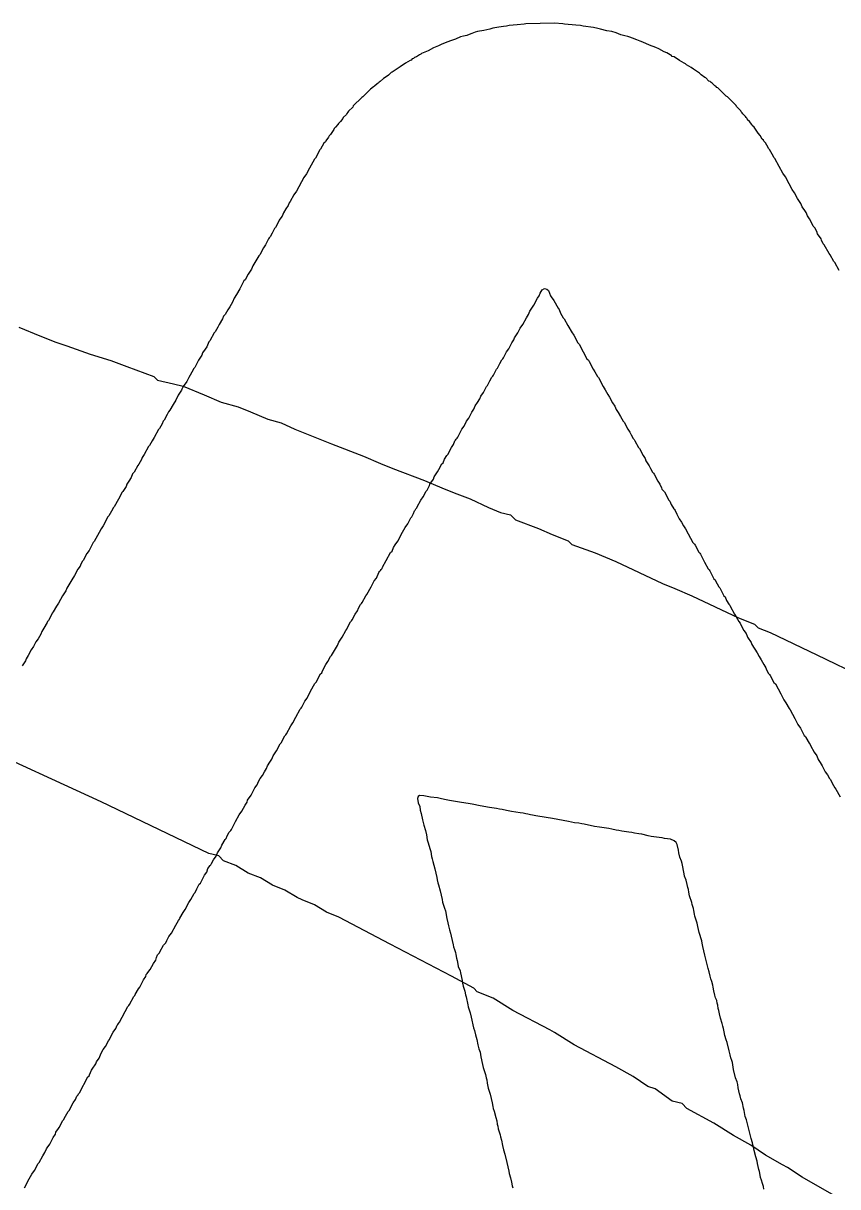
# Model space of a CAD drawing. Header units: inches. Extents: x 0 to 276, y 0 to 124.
# Drawn here: x 91.105 to 92.849, y 7.844 to 10.334 of the extents above; entities that cross this region are included whole.
import ezdxf

# ---------------------------------------------------------------- set-up
doc = ezdxf.new("R2010")
doc.units = ezdxf.units.IN
doc.layers.add('Bottom Overlay', color=54, linetype='Continuous')
doc.layers.add('Top Overlay', color=2, linetype='Continuous')

msp = doc.modelspace()

# ---------------------------------------------------------------- linework, layer by layer
at = {"layer": 'Bottom Overlay'}
for p, q in [((92.0598, 10.3095), (92.0548, 10.3078)), ((92.0654, 10.3117), (92.0598, 10.3095)), ((92.0727, 10.3145), (92.0654, 10.3117)), ((92.0772, 10.3157), (92.0727, 10.3145)), ((92.0907, 10.3179), (92.0772, 10.3157)), ((92.1042, 10.3213), (92.0907, 10.3179)), ((92.1104, 10.323), (92.1042, 10.3213)), ((92.1228, 10.3252), (92.1104, 10.323)), ((92.1329, 10.3264), (92.1228, 10.3252)), ((92.1397, 10.3275), (92.1329, 10.3264)), ((92.1453, 10.3286), (92.1397, 10.3275)), ((92.1627, 10.3303), (92.1453, 10.3286)), ((92.1773, 10.3314), (92.1627, 10.3303)), ((92.1807, 10.3325), (92.1773, 10.3314)), ((92.2425, 10.3337), (92.1807, 10.3325)), ((92.2605, 10.3325), (92.2425, 10.3337)), ((92.2639, 10.3314), (92.2605, 10.3325)), ((92.2881, 10.3297), (92.2639, 10.3314)), ((92.2982, 10.3286), (92.2881, 10.3297)), ((92.3038, 10.3275), (92.2982, 10.3286)), ((92.3258, 10.3247), (92.3038, 10.3275)), ((92.3348, 10.3224), (92.3258, 10.3247)), ((92.3409, 10.3207), (92.3348, 10.3224)), ((92.3544, 10.3174), (92.3409, 10.3207)), ((92.3651, 10.3157), (92.3544, 10.3174)), ((92.3741, 10.3134), (92.3651, 10.3157)), ((92.3842, 10.3089), (92.3741, 10.3134)), ((92.3932, 10.3067), (92.3842, 10.3089)), ((91.994, 10.2853), (91.9834, 10.2814)), ((92.0013, 10.2892), (91.994, 10.2853)), ((92.0137, 10.2937), (92.0013, 10.2892)), ((92.0193, 10.296), (92.0137, 10.2937)), ((92.03, 10.2999), (92.0193, 10.296)), ((92.0413, 10.3044), (92.03, 10.2999)), ((92.0474, 10.3061), (92.0413, 10.3044)), ((92.0548, 10.3078), (92.0474, 10.3061)), ((92.3994, 10.305), (92.3932, 10.3067)), ((92.4039, 10.3039), (92.3994, 10.305)), ((92.4095, 10.3016), (92.4039, 10.3039)), ((92.4185, 10.2982), (92.4095, 10.3016)), ((92.4258, 10.2954), (92.4185, 10.2982)), ((92.4315, 10.2932), (92.4258, 10.2954)), ((92.4455, 10.287), (92.4315, 10.2932)), ((92.4596, 10.2819), (92.4455, 10.287)), ((91.9423, 10.2606), (91.9401, 10.2583)), ((91.9468, 10.2617), (91.9423, 10.2606)), ((91.9536, 10.2662), (91.9468, 10.2617)), ((91.9558, 10.2673), (91.9536, 10.2662)), ((91.9575, 10.269), (91.9558, 10.2673)), ((91.9721, 10.2746), (91.9575, 10.269)), ((91.9834, 10.2814), (91.9721, 10.2746)), ((92.4658, 10.2791), (92.4596, 10.2819)), ((92.477, 10.2724), (92.4658, 10.2791)), ((92.4832, 10.2707), (92.477, 10.2724)), ((92.4899, 10.2662), (92.4832, 10.2707)), ((92.4922, 10.2651), (92.4899, 10.2662)), ((92.4944, 10.2628), (92.4922, 10.2651)), ((92.4989, 10.2617), (92.4944, 10.2628)), ((92.5102, 10.2538), (92.4989, 10.2617)), ((91.9097, 10.2392), (91.8951, 10.2291)), ((91.9119, 10.2403), (91.9097, 10.2392)), ((91.9232, 10.2482), (91.9119, 10.2403)), ((91.9333, 10.2538), (91.9232, 10.2482)), ((91.9356, 10.2549), (91.9333, 10.2538)), ((91.9378, 10.2572), (91.9356, 10.2549)), ((91.9401, 10.2583), (91.9378, 10.2572)), ((92.5203, 10.2482), (92.5102, 10.2538)), ((92.5225, 10.2471), (92.5203, 10.2482)), ((92.5248, 10.2448), (92.5225, 10.2471)), ((92.5349, 10.2392), (92.5248, 10.2448)), ((92.54, 10.2353), (92.5349, 10.2392)), ((92.5507, 10.228), (92.54, 10.2353)), ((91.876, 10.2156), (91.8692, 10.2088)), ((91.8838, 10.2201), (91.876, 10.2156)), ((91.8866, 10.2229), (91.8838, 10.2201)), ((91.8928, 10.228), (91.8866, 10.2229)), ((91.8951, 10.2291), (91.8928, 10.228)), ((92.5529, 10.2268), (92.5507, 10.228)), ((92.5563, 10.2235), (92.5529, 10.2268)), ((92.5641, 10.2178), (92.5563, 10.2235)), ((92.5664, 10.2167), (92.5641, 10.2178)), ((92.5731, 10.21), (92.5664, 10.2167)), ((92.5754, 10.2088), (92.5731, 10.21)), ((91.8484, 10.1925), (91.8321, 10.1762)), ((91.8546, 10.1976), (91.8484, 10.1925)), ((91.8568, 10.1987), (91.8546, 10.1976)), ((91.8625, 10.2043), (91.8568, 10.1987)), ((91.8647, 10.2055), (91.8625, 10.2043)), ((91.867, 10.2077), (91.8647, 10.2055)), ((91.8692, 10.2088), (91.867, 10.2077)), ((92.5776, 10.2066), (92.5754, 10.2088)), ((92.5799, 10.2055), (92.5776, 10.2066)), ((92.5855, 10.1998), (92.5799, 10.2055)), ((92.5878, 10.1987), (92.5855, 10.1998)), ((92.59, 10.1965), (92.5878, 10.1987)), ((92.5923, 10.1953), (92.59, 10.1965)), ((92.6102, 10.1774), (92.5923, 10.1953)), ((91.8299, 10.1751), (91.8113, 10.1566)), ((91.8321, 10.1762), (91.8299, 10.1751)), ((92.6125, 10.1762), (92.6102, 10.1774)), ((92.6311, 10.1577), (92.6125, 10.1762)), ((91.7967, 10.1386), (91.7899, 10.1318)), ((91.7978, 10.1408), (91.7967, 10.1386)), ((91.8001, 10.1431), (91.7978, 10.1408)), ((91.8012, 10.1453), (91.8001, 10.1431)), ((91.8102, 10.1543), (91.8012, 10.1453)), ((91.8113, 10.1566), (91.8102, 10.1543)), ((92.6322, 10.1554), (92.6311, 10.1577)), ((92.6412, 10.1464), (92.6322, 10.1554)), ((92.6423, 10.1442), (92.6412, 10.1464)), ((92.6445, 10.1419), (92.6423, 10.1442)), ((92.6457, 10.1397), (92.6445, 10.1419)), ((92.6513, 10.1341), (92.6457, 10.1397)), ((91.7736, 10.111), (91.7708, 10.1082)), ((91.7787, 10.1172), (91.7736, 10.111)), ((91.7798, 10.1194), (91.7787, 10.1172)), ((91.7838, 10.1234), (91.7798, 10.1194)), ((91.7888, 10.1296), (91.7838, 10.1234)), ((91.7899, 10.1318), (91.7888, 10.1296)), ((92.6524, 10.1318), (92.6513, 10.1341)), ((92.6547, 10.1296), (92.6524, 10.1318)), ((92.6558, 10.1273), (92.6547, 10.1296)), ((92.6597, 10.1234), (92.6558, 10.1273)), ((92.6648, 10.1172), (92.6597, 10.1234)), ((92.6659, 10.115), (92.6648, 10.1172)), ((92.6698, 10.111), (92.6659, 10.115)), ((92.6772, 10.1003), (92.6698, 10.111)), ((91.7585, 10.0902), (91.7528, 10.0823)), ((91.7596, 10.0925), (91.7585, 10.0902)), ((91.7624, 10.0953), (91.7596, 10.0925)), ((91.7697, 10.106), (91.7624, 10.0953)), ((91.7708, 10.1082), (91.7697, 10.106)), ((92.6783, 10.0981), (92.6772, 10.1003)), ((92.6828, 10.0936), (92.6783, 10.0981)), ((92.6873, 10.0857), (92.6828, 10.0936)), ((92.6895, 10.0835), (92.6873, 10.0857)), ((91.7393, 10.0621), (91.7382, 10.0599)), ((91.7416, 10.0643), (91.7393, 10.0621)), ((91.7483, 10.0767), (91.7416, 10.0643)), ((91.7517, 10.0801), (91.7483, 10.0767)), ((91.7528, 10.0823), (91.7517, 10.0801)), ((92.6907, 10.0812), (92.6895, 10.0835)), ((92.694, 10.0778), (92.6907, 10.0812)), ((92.6996, 10.0677), (92.694, 10.0778)), ((92.7008, 10.0655), (92.6996, 10.0677)), ((92.703, 10.0632), (92.7008, 10.0655)), ((92.7109, 10.0486), (92.703, 10.0632)), ((91.7281, 10.043), (91.718, 10.0239)), ((91.7303, 10.0452), (91.7281, 10.043)), ((91.7382, 10.0599), (91.7303, 10.0452)), ((92.712, 10.0464), (92.7109, 10.0486)), ((92.7143, 10.0441), (92.712, 10.0464)), ((92.7233, 10.0272), (92.7143, 10.0441)), ((91.7112, 10.0115), (91.7056, 10.0036)), ((91.718, 10.0239), (91.7112, 10.0115)), ((92.7311, 10.0126), (92.7233, 10.0272)), ((92.7368, 10.0048), (92.7311, 10.0126)), ((91.7056, 10.0036), (91.6899, 9.9744)), ((92.7446, 9.9901), (92.7368, 10.0048)), ((92.7514, 9.9778), (92.7446, 9.9901)), ((91.6842, 9.9665), (91.6764, 9.9519)), ((91.6899, 9.9744), (91.6842, 9.9665)), ((92.7559, 9.971), (92.7514, 9.9778)), ((92.7626, 9.9586), (92.7559, 9.971)), ((91.6674, 9.9362), (91.6618, 9.9283)), ((91.6719, 9.944), (91.6674, 9.9362)), ((91.6741, 9.9497), (91.6719, 9.944)), ((91.6764, 9.9519), (91.6741, 9.9497)), ((92.7671, 9.9519), (92.7626, 9.9586)), ((92.7699, 9.948), (92.7671, 9.9519)), ((92.7727, 9.9407), (92.7699, 9.948)), ((92.7784, 9.9328), (92.7727, 9.9407)), ((91.6528, 9.9125), (91.6494, 9.9047)), ((91.6544, 9.9142), (91.6528, 9.9125)), ((91.6589, 9.921), (91.6544, 9.9142)), ((91.6618, 9.9283), (91.6589, 9.921)), ((92.7795, 9.9305), (92.7784, 9.9328)), ((92.7812, 9.9288), (92.7795, 9.9305)), ((92.784, 9.9215), (92.7812, 9.9288)), ((92.7885, 9.9148), (92.784, 9.9215)), ((92.7941, 9.9047), (92.7885, 9.9148)), ((91.6426, 9.8946), (91.6381, 9.8844)), ((91.6449, 9.8968), (91.6426, 9.8946)), ((91.6494, 9.9047), (91.6449, 9.8968)), ((92.7964, 9.8991), (92.7941, 9.9047)), ((92.7997, 9.8957), (92.7964, 9.8991)), ((92.8042, 9.8878), (92.7997, 9.8957)), ((92.8053, 9.8833), (92.8042, 9.8878)), ((91.6303, 9.8721), (91.6235, 9.8597)), ((91.6314, 9.8743), (91.6303, 9.8721)), ((91.6336, 9.8766), (91.6314, 9.8743)), ((91.6381, 9.8844), (91.6336, 9.8766)), ((92.8132, 9.8721), (92.8053, 9.8833)), ((92.8143, 9.8698), (92.8132, 9.8721)), ((92.8177, 9.8619), (92.8143, 9.8698)), ((92.82, 9.8597), (92.8177, 9.8619)), ((91.6089, 9.8361), (91.601, 9.8215)), ((91.6112, 9.8383), (91.6089, 9.8361)), ((91.619, 9.8529), (91.6112, 9.8383)), ((91.6235, 9.8597), (91.619, 9.8529)), ((92.8301, 9.8406), (92.82, 9.8597)), ((92.8323, 9.8383), (92.8301, 9.8406)), ((92.8402, 9.8237), (92.8323, 9.8383)), ((91.5965, 9.8147), (91.5937, 9.8074)), ((91.601, 9.8215), (91.5965, 9.8147)), ((92.8425, 9.8215), (92.8402, 9.8237)), ((92.8515, 9.8046), (92.8425, 9.8215)), ((91.5864, 9.7967), (91.5797, 9.7844)), ((91.5875, 9.799), (91.5864, 9.7967)), ((91.5892, 9.8007), (91.5875, 9.799)), ((91.5937, 9.8074), (91.5892, 9.8007)), ((91.5684, 9.7652), (91.5617, 9.7529)), ((91.5774, 9.7821), (91.5684, 9.7652)), ((91.5797, 9.7844), (91.5774, 9.7821)), ((92.2116, 9.7562), (92.2156, 9.7635)), ((92.2156, 9.7635), (92.2212, 9.7658)), ((92.2212, 9.7658), (92.2257, 9.7647)), ((92.2257, 9.7647), (92.2296, 9.7619)), ((92.2296, 9.7619), (92.2341, 9.7506)), ((91.5527, 9.7371), (91.5471, 9.727)), ((91.5561, 9.745), (91.5527, 9.7371)), ((91.5617, 9.7529), (91.5561, 9.745)), ((92.1981, 9.7304), (92.206, 9.745)), ((92.206, 9.745), (92.2094, 9.7506)), ((92.2094, 9.7506), (92.2116, 9.7562)), ((92.2341, 9.7506), (92.2352, 9.7484)), ((92.2352, 9.7484), (92.2409, 9.7405)), ((92.2409, 9.7405), (92.2499, 9.7236)), ((91.5426, 9.7203), (91.5369, 9.7101)), ((91.5471, 9.727), (91.5426, 9.7203)), ((92.1869, 9.7101), (92.1897, 9.7174)), ((92.1897, 9.7174), (92.1936, 9.7236)), ((92.1936, 9.7236), (92.1981, 9.7304)), ((92.2499, 9.7236), (92.2521, 9.7214)), ((92.2521, 9.7214), (92.2555, 9.7135)), ((92.2555, 9.7135), (92.2611, 9.7034)), ((91.5246, 9.6888), (91.5212, 9.6832)), ((91.5313, 9.7011), (91.5246, 9.6888)), ((91.5336, 9.7068), (91.5313, 9.7011)), ((91.5369, 9.7101), (91.5336, 9.7068)), ((92.1689, 9.6809), (92.1745, 9.6888)), ((92.1745, 9.6888), (92.1824, 9.7034)), ((92.1824, 9.7034), (92.1869, 9.7101)), ((92.2611, 9.7034), (92.2633, 9.7011)), ((92.2633, 9.7011), (92.2712, 9.6865)), ((92.2712, 9.6865), (92.2802, 9.6708)), ((91.5133, 9.6708), (91.5043, 9.6539)), ((91.5156, 9.673), (91.5133, 9.6708)), ((91.5212, 9.6832), (91.5156, 9.673)), ((92.1565, 9.6607), (92.1638, 9.6713)), ((92.1638, 9.6713), (92.1689, 9.6809)), ((92.2802, 9.6708), (92.2825, 9.6685)), ((92.2825, 9.6685), (92.2836, 9.6663)), ((92.2836, 9.6663), (92.2926, 9.6494)), ((91.4976, 9.6415), (91.4942, 9.6359)), ((91.5021, 9.6517), (91.4976, 9.6415)), ((91.5043, 9.6539), (91.5021, 9.6517)), ((92.1397, 9.6303), (92.1442, 9.637)), ((92.1442, 9.637), (92.1509, 9.6494)), ((92.1509, 9.6494), (92.1554, 9.6562)), ((92.1554, 9.6562), (92.1565, 9.6607)), ((92.2926, 9.6494), (92.2948, 9.6472)), ((92.2948, 9.6472), (92.3038, 9.6303)), ((91.4801, 9.6129), (91.4723, 9.5971)), ((91.4875, 9.6236), (91.4801, 9.6129)), ((91.4886, 9.6281), (91.4875, 9.6236)), ((91.4942, 9.6359), (91.4886, 9.6281)), ((92.125, 9.6056), (92.1295, 9.6134)), ((92.1295, 9.6134), (92.1318, 9.6157)), ((92.1318, 9.6157), (92.1329, 9.6179)), ((92.1329, 9.6179), (92.1397, 9.6303)), ((92.3038, 9.6303), (92.3117, 9.6157)), ((92.3117, 9.6157), (92.3151, 9.6123)), ((92.3151, 9.6123), (92.3162, 9.6101)), ((91.4683, 9.5921), (91.4593, 9.5752)), ((91.4695, 9.5943), (91.4683, 9.5921)), ((91.4723, 9.5971), (91.4695, 9.5943)), ((92.1115, 9.5808), (92.1183, 9.5932)), ((92.1183, 9.5932), (92.1205, 9.5954)), ((92.1205, 9.5954), (92.125, 9.6056)), ((92.3162, 9.6101), (92.3252, 9.5932)), ((92.3252, 9.5932), (92.3286, 9.5876)), ((92.3286, 9.5876), (92.3342, 9.5774)), ((91.4548, 9.5673), (91.4475, 9.5566)), ((91.4593, 9.5752), (91.4548, 9.5673)), ((92.0992, 9.5583), (92.1037, 9.5685)), ((92.1037, 9.5685), (92.1082, 9.5763)), ((92.1082, 9.5763), (92.1104, 9.5786)), ((92.1104, 9.5786), (92.1115, 9.5808)), ((92.3342, 9.5774), (92.3364, 9.5752)), ((92.3364, 9.5752), (92.3466, 9.5561)), ((91.4363, 9.5375), (91.4312, 9.5268)), ((91.4436, 9.5482), (91.4363, 9.5375)), ((91.4447, 9.5505), (91.4436, 9.5482)), ((91.4475, 9.5566), (91.4447, 9.5505)), ((92.0846, 9.5358), (92.0902, 9.5437)), ((92.0902, 9.5437), (92.0969, 9.5561)), ((92.0969, 9.5561), (92.0992, 9.5583)), ((92.3466, 9.5561), (92.3511, 9.5493)), ((92.3511, 9.5493), (92.3567, 9.5392)), ((92.3567, 9.5392), (92.3601, 9.5336)), ((91.4256, 9.5179), (91.4189, 9.5055)), ((91.4312, 9.5268), (91.4256, 9.5179)), ((92.0699, 9.5077), (92.0727, 9.515)), ((92.0727, 9.515), (92.0772, 9.5218)), ((92.0772, 9.5218), (92.0823, 9.5302)), ((92.0823, 9.5302), (92.0846, 9.5358)), ((92.3601, 9.5336), (92.3668, 9.5212)), ((92.3668, 9.5212), (92.3713, 9.5145)), ((92.3713, 9.5145), (92.3741, 9.5072)), ((91.4132, 9.4965), (91.4065, 9.4841)), ((91.4155, 9.5021), (91.4132, 9.4965)), ((91.4189, 9.5055), (91.4155, 9.5021)), ((92.0542, 9.4819), (92.0587, 9.4886)), ((92.0587, 9.4886), (92.0654, 9.501)), ((92.0654, 9.501), (92.0699, 9.5077)), ((92.3741, 9.5072), (92.3786, 9.5004)), ((92.3786, 9.5004), (92.3837, 9.492)), ((92.3837, 9.492), (92.3893, 9.4819)), ((91.3941, 9.4639), (91.3851, 9.447)), ((91.3964, 9.4661), (91.3941, 9.4639)), ((91.402, 9.4762), (91.3964, 9.4661)), ((91.4042, 9.4819), (91.402, 9.4762)), ((91.4065, 9.4841), (91.4042, 9.4819)), ((92.0351, 9.4481), (92.0441, 9.465)), ((92.0441, 9.465), (92.0486, 9.4717)), ((92.0486, 9.4717), (92.0542, 9.4819)), ((92.3893, 9.4819), (92.3915, 9.4796)), ((92.3915, 9.4796), (92.3994, 9.465)), ((92.3994, 9.465), (92.4039, 9.4583)), ((91.3806, 9.4403), (91.375, 9.4301)), ((91.3851, 9.447), (91.3806, 9.4403)), ((92.0261, 9.4324), (92.0289, 9.4397)), ((92.0289, 9.4397), (92.0306, 9.4414)), ((92.0306, 9.4414), (92.0317, 9.4436)), ((92.0317, 9.4436), (92.034, 9.4459)), ((92.034, 9.4459), (92.0351, 9.4481)), ((92.4039, 9.4583), (92.4062, 9.4526)), ((92.4062, 9.4526), (92.4107, 9.4448)), ((92.4107, 9.4448), (92.4129, 9.4425)), ((92.4129, 9.4425), (92.414, 9.4403)), ((92.414, 9.4403), (92.4219, 9.4256)), ((91.3728, 9.4279), (91.3638, 9.411)), ((91.375, 9.4301), (91.3728, 9.4279)), ((92.0137, 9.411), (92.0216, 9.4256)), ((92.0216, 9.4256), (92.0261, 9.4324)), ((92.4219, 9.4256), (92.4241, 9.4234)), ((92.4241, 9.4234), (92.432, 9.4088)), ((91.3525, 9.3897), (91.3503, 9.3874)), ((91.3581, 9.3998), (91.3525, 9.3897)), ((91.3593, 9.4043), (91.3581, 9.3998)), ((91.3638, 9.411), (91.3593, 9.4043)), ((91.9946, 9.3784), (92.0013, 9.3908)), ((92.0013, 9.3908), (92.0036, 9.393)), ((92.0036, 9.393), (92.007, 9.4009)), ((92.007, 9.4009), (92.0115, 9.4088)), ((92.0115, 9.4088), (92.0137, 9.411)), ((92.432, 9.4088), (92.4365, 9.402)), ((92.4365, 9.402), (92.4376, 9.3975)), ((92.4376, 9.3975), (92.445, 9.3868)), ((91.339, 9.3694), (91.3357, 9.3615)), ((91.3424, 9.3728), (91.339, 9.3694)), ((91.3503, 9.3874), (91.3424, 9.3728)), ((91.9834, 9.3582), (91.9845, 9.3627)), ((91.9845, 9.3627), (91.9918, 9.3734)), ((91.9918, 9.3734), (91.9946, 9.3784)), ((92.445, 9.3868), (92.4478, 9.3807)), ((92.4478, 9.3807), (92.4523, 9.3728)), ((92.4523, 9.3728), (92.4545, 9.3705)), ((92.4545, 9.3705), (92.4556, 9.3683)), ((92.4556, 9.3683), (92.4635, 9.3537)), ((91.3255, 9.3424), (91.3182, 9.3317)), ((91.3267, 9.3469), (91.3255, 9.3424)), ((91.3312, 9.3537), (91.3267, 9.3469)), ((91.3357, 9.3615), (91.3312, 9.3537)), ((91.9699, 9.3346), (91.9744, 9.3447)), ((91.9744, 9.3447), (91.9755, 9.3469)), ((91.9755, 9.3469), (91.9834, 9.3582)), ((92.4635, 9.3537), (92.468, 9.3469)), ((92.468, 9.3469), (92.4714, 9.3391)), ((92.4714, 9.3391), (92.4725, 9.3368)), ((91.3087, 9.3154), (91.2997, 9.2986)), ((91.3165, 9.3301), (91.3087, 9.3154)), ((91.3182, 9.3317), (91.3165, 9.3301)), ((91.9485, 9.2986), (91.9564, 9.3132)), ((91.9564, 9.3132), (91.9609, 9.3199)), ((91.9609, 9.3199), (91.9676, 9.3323)), ((91.9676, 9.3323), (91.9699, 9.3346)), ((92.4725, 9.3368), (92.4776, 9.3306)), ((92.4776, 9.3306), (92.4871, 9.3132)), ((92.4871, 9.3132), (92.4894, 9.3109)), ((91.2963, 9.2941), (91.2884, 9.2795)), ((91.2974, 9.2963), (91.2963, 9.2941)), ((91.2997, 9.2986), (91.2974, 9.2963)), ((91.9401, 9.2845), (91.9423, 9.2901)), ((91.9423, 9.2901), (91.944, 9.2918)), ((91.944, 9.2918), (91.9451, 9.2941)), ((91.9451, 9.2941), (91.9474, 9.2963)), ((91.9474, 9.2963), (91.9485, 9.2986)), ((92.4894, 9.3109), (92.4922, 9.3036)), ((92.4922, 9.3036), (92.4978, 9.2946)), ((92.4978, 9.2946), (92.4995, 9.293)), ((92.4995, 9.293), (92.5006, 9.2907)), ((92.5006, 9.2907), (92.504, 9.2828)), ((91.2862, 9.2772), (91.2761, 9.2581)), ((91.2884, 9.2795), (91.2862, 9.2772)), ((91.9283, 9.2626), (91.935, 9.275)), ((91.935, 9.275), (91.9372, 9.2772)), ((91.9372, 9.2772), (91.9401, 9.2845)), ((92.504, 9.2828), (92.5096, 9.2727)), ((92.5096, 9.2727), (92.5141, 9.266)), ((92.5141, 9.266), (92.5186, 9.2581)), ((91.2671, 9.2435), (91.2569, 9.2244)), ((91.2716, 9.2514), (91.2671, 9.2435)), ((91.2761, 9.2581), (91.2716, 9.2514)), ((91.9069, 9.2255), (91.917, 9.2446)), ((91.917, 9.2446), (91.9226, 9.2547)), ((91.9226, 9.2547), (91.9283, 9.2626)), ((92.5186, 9.2581), (92.5231, 9.2514)), ((92.5231, 9.2514), (92.5287, 9.2412)), ((92.5287, 9.2412), (92.5388, 9.2221)), ((91.2547, 9.2221), (91.2457, 9.2052)), ((91.2569, 9.2244), (91.2547, 9.2221)), ((91.8979, 9.212), (91.9013, 9.2176)), ((91.9013, 9.2176), (91.9069, 9.2255)), ((92.5388, 9.2221), (92.5422, 9.2187)), ((92.5422, 9.2187), (92.5433, 9.2165)), ((92.5433, 9.2165), (92.5512, 9.2019)), ((91.2412, 9.1985), (91.2333, 9.1839)), ((91.2457, 9.2052), (91.2412, 9.1985)), ((91.8822, 9.1839), (91.8911, 9.2007)), ((91.8911, 9.2007), (91.8945, 9.2041)), ((91.8945, 9.2041), (91.8979, 9.212)), ((92.5512, 9.2019), (92.5535, 9.1996)), ((92.5535, 9.1996), (92.5546, 9.1974)), ((92.5546, 9.1974), (92.5636, 9.1805)), ((91.2215, 9.1653), (91.2148, 9.1518)), ((91.2266, 9.1715), (91.2215, 9.1653)), ((91.2277, 9.1738), (91.2266, 9.1715)), ((91.2311, 9.1816), (91.2277, 9.1738)), ((91.2333, 9.1839), (91.2311, 9.1816)), ((91.8698, 9.1625), (91.8709, 9.1648)), ((91.8709, 9.1648), (91.8732, 9.167)), ((91.8732, 9.167), (91.8743, 9.1693)), ((91.8743, 9.1693), (91.8822, 9.1839)), ((92.5636, 9.1805), (92.5715, 9.1659)), ((92.5715, 9.1659), (92.5737, 9.1636)), ((92.5737, 9.1636), (92.5748, 9.1614)), ((91.2091, 9.1428), (91.2024, 9.1316)), ((91.2148, 9.1518), (91.2091, 9.1428)), ((91.8495, 9.1277), (91.8563, 9.14)), ((91.8563, 9.14), (91.8613, 9.1462)), ((91.8613, 9.1462), (91.8664, 9.158)), ((91.8664, 9.158), (91.8675, 9.1603)), ((91.8675, 9.1603), (91.8698, 9.1625)), ((92.5748, 9.1614), (92.5838, 9.1445)), ((92.5838, 9.1445), (92.5861, 9.1423)), ((92.5861, 9.1423), (92.5872, 9.14)), ((92.5872, 9.14), (92.5939, 9.1277)), ((91.1957, 9.1192), (91.1889, 9.108)), ((91.1979, 9.1248), (91.1957, 9.1192)), ((91.2024, 9.1316), (91.1979, 9.1248)), ((91.8405, 9.1108), (91.8495, 9.1277)), ((92.5939, 9.1277), (92.5962, 9.1254)), ((92.5962, 9.1254), (92.6052, 9.1085)), ((91.1805, 9.0928), (91.176, 9.0861)), ((91.1889, 9.108), (91.1805, 9.0928)), ((91.8226, 9.0816), (91.8271, 9.0894)), ((91.8271, 9.0894), (91.8293, 9.0917)), ((91.8293, 9.0917), (91.8304, 9.0939)), ((91.8304, 9.0939), (91.8383, 9.1085)), ((91.8383, 9.1085), (91.8405, 9.1108)), ((92.6052, 9.1085), (92.6074, 9.1063)), ((92.6074, 9.1063), (92.6108, 9.0984)), ((92.6108, 9.0984), (92.6153, 9.0905)), ((92.6153, 9.0905), (92.6176, 9.0883)), ((91.1647, 9.0658), (91.1591, 9.0557)), ((91.167, 9.0714), (91.1647, 9.0658)), ((91.1692, 9.0737), (91.167, 9.0714)), ((91.176, 9.0861), (91.1692, 9.0737)), ((91.8091, 9.0568), (91.8158, 9.0692)), ((91.8158, 9.0692), (91.8203, 9.0759)), ((91.8203, 9.0759), (91.8226, 9.0816)), ((92.6176, 9.0883), (92.6187, 9.0861)), ((92.6187, 9.0861), (92.6277, 9.0692)), ((92.6277, 9.0692), (92.6311, 9.0636)), ((91.1557, 9.0512), (91.149, 9.0388)), ((91.1569, 9.0534), (91.1557, 9.0512)), ((91.1591, 9.0557), (91.1569, 9.0534)), ((91.7978, 9.0366), (91.8001, 9.0422)), ((91.8001, 9.0422), (91.8057, 9.0523)), ((91.8057, 9.0523), (91.8079, 9.0546)), ((91.8079, 9.0546), (91.8091, 9.0568)), ((92.6311, 9.0636), (92.6367, 9.0534)), ((92.6367, 9.0534), (92.64, 9.0501)), ((92.64, 9.0501), (92.6434, 9.0422)), ((92.6434, 9.0422), (92.6479, 9.0343)), ((91.1366, 9.0163), (91.1321, 9.0096)), ((91.1422, 9.0265), (91.1366, 9.0163)), ((91.1445, 9.0321), (91.1422, 9.0265)), ((91.149, 9.0388), (91.1445, 9.0321)), ((91.7804, 9.009), (91.7849, 9.0158)), ((91.7849, 9.0158), (91.7866, 9.0175)), ((91.7866, 9.0175), (91.7877, 9.0197)), ((91.7877, 9.0197), (91.7956, 9.0343)), ((91.7956, 9.0343), (91.7978, 9.0366)), ((92.6479, 9.0343), (92.6524, 9.0276)), ((92.6524, 9.0276), (92.6547, 9.022)), ((92.6547, 9.022), (92.6558, 9.0197)), ((92.6558, 9.0197), (92.6637, 9.0085)), ((91.122, 8.9927), (91.1153, 8.9804)), ((91.1265, 8.9995), (91.122, 8.9927)), ((91.1321, 9.0096), (91.1265, 8.9995)), ((91.7652, 8.9804), (91.7731, 8.995)), ((91.7731, 8.995), (91.7776, 9.0017)), ((91.7776, 9.0017), (91.7804, 9.009)), ((92.6637, 9.0085), (92.6648, 9.004)), ((92.6648, 9.004), (92.676, 8.986)), ((91.1096, 8.9691), (91.1023, 8.9584)), ((91.1108, 8.9736), (91.1096, 8.9691)), ((91.1153, 8.9804), (91.1108, 8.9736)), ((91.7528, 8.9612), (91.7573, 8.968)), ((91.7573, 8.968), (91.763, 8.9781)), ((91.763, 8.9781), (91.7652, 8.9804)), ((92.676, 8.986), (92.6805, 8.9781)), ((92.6805, 8.9781), (92.685, 8.9714)), ((92.685, 8.9714), (92.6907, 8.9612)), ((91.7337, 8.9264), (91.7416, 8.941)), ((91.7416, 8.941), (91.7438, 8.9432)), ((91.7438, 8.9432), (91.745, 8.9455)), ((91.745, 8.9455), (91.7483, 8.9534)), ((91.7483, 8.9534), (91.7528, 8.9612)), ((92.6907, 8.9612), (92.6951, 8.9545)), ((92.6951, 8.9545), (92.6963, 8.95)), ((92.6963, 8.95), (92.7008, 8.9421)), ((92.7008, 8.9421), (92.703, 8.9399)), ((92.703, 8.9399), (92.7041, 8.9376)), ((91.7202, 8.9039), (91.7292, 8.9208)), ((91.7292, 8.9208), (91.7326, 8.9241)), ((91.7326, 8.9241), (91.7337, 8.9264)), ((92.7041, 8.9376), (92.712, 8.923)), ((92.712, 8.923), (92.7154, 8.9196)), ((92.7154, 8.9196), (92.7266, 8.8983)), ((91.7124, 8.8893), (91.7202, 8.9039)), ((92.7266, 8.8983), (92.7334, 8.8859)), ((91.6887, 8.8488), (91.6977, 8.8657)), ((91.6977, 8.8657), (91.7, 8.8679)), ((91.7, 8.8679), (91.7011, 8.8702)), ((91.7011, 8.8702), (91.7079, 8.8825)), ((91.7079, 8.8825), (91.7124, 8.8893)), ((92.7334, 8.8859), (92.7379, 8.8791)), ((92.7379, 8.8791), (92.7446, 8.8668)), ((92.7446, 8.8668), (92.7469, 8.8645)), ((91.682, 8.8364), (91.6887, 8.8488)), ((92.7469, 8.8645), (92.757, 8.8454)), ((92.757, 8.8454), (92.7637, 8.833)), ((91.6685, 8.8128), (91.6775, 8.8297)), ((91.6775, 8.8297), (91.682, 8.8364)), ((92.7637, 8.833), (92.7694, 8.8252)), ((92.7694, 8.8252), (92.7716, 8.8196)), ((92.7716, 8.8196), (92.7772, 8.8094)), ((91.6471, 8.7768), (91.655, 8.7914)), ((91.655, 8.7914), (91.6573, 8.7937)), ((91.6573, 8.7937), (91.6651, 8.8083)), ((91.6651, 8.8083), (91.6674, 8.8106)), ((91.6674, 8.8106), (91.6685, 8.8128)), ((92.7772, 8.8094), (92.7795, 8.8072)), ((92.7795, 8.8072), (92.7806, 8.8049)), ((92.7806, 8.8049), (92.7874, 8.7926)), ((92.7874, 8.7926), (92.7896, 8.7903)), ((92.7896, 8.7903), (92.7907, 8.7881)), ((91.637, 8.7588), (91.6398, 8.7661)), ((91.6398, 8.7661), (91.6426, 8.7701)), ((91.6426, 8.7701), (91.6471, 8.7768)), ((92.7907, 8.7881), (92.7986, 8.7734)), ((92.7986, 8.7734), (92.8042, 8.7656)), ((92.8042, 8.7656), (92.807, 8.7583)), ((91.6258, 8.7386), (91.628, 8.7442)), ((91.628, 8.7442), (91.6325, 8.7521)), ((91.6325, 8.7521), (91.637, 8.7588)), ((92.807, 8.7583), (92.8115, 8.7515)), ((92.8115, 8.7515), (92.8155, 8.7442)), ((92.8155, 8.7442), (92.8222, 8.7318)), ((91.6083, 8.711), (91.6123, 8.7172)), ((91.6123, 8.7172), (91.6168, 8.724)), ((91.6168, 8.724), (91.6213, 8.7318)), ((91.6213, 8.7318), (91.6258, 8.7386)), ((92.8222, 8.7318), (92.8267, 8.7251)), ((92.8267, 8.7251), (92.8312, 8.7172)), ((92.8312, 8.7172), (92.8335, 8.715)), ((91.5926, 8.6818), (91.601, 8.697)), ((91.601, 8.697), (91.6055, 8.7037)), ((91.6055, 8.7037), (91.6083, 8.711)), ((92.8335, 8.715), (92.8368, 8.7071)), ((92.8368, 8.7071), (92.8425, 8.697)), ((92.8425, 8.697), (92.8447, 8.6947)), ((92.8447, 8.6947), (92.8537, 8.6779)), ((91.5797, 8.6599), (91.5842, 8.6666)), ((91.5842, 8.6666), (91.5853, 8.6711)), ((91.5853, 8.6711), (91.5926, 8.6818)), ((91.9504, 8.679), (91.9492, 8.6745)), ((91.9492, 8.6745), (91.9504, 8.6655)), ((91.9532, 8.6806), (91.9504, 8.679)), ((91.9504, 8.6655), (91.9537, 8.6576)), ((91.9627, 8.6801), (91.9532, 8.6806)), ((91.9768, 8.6773), (91.9627, 8.6801)), ((91.992, 8.6756), (91.9768, 8.6773)), ((91.9976, 8.6745), (91.992, 8.6756)), ((92.0066, 8.6722), (91.9976, 8.6745)), ((92.0178, 8.67), (92.0066, 8.6722)), ((92.0392, 8.6666), (92.0178, 8.67)), ((92.0617, 8.6632), (92.0392, 8.6666)), ((91.5673, 8.6396), (91.5729, 8.6475)), ((91.5729, 8.6475), (91.5797, 8.6599)), ((91.9537, 8.6576), (91.9549, 8.6497)), ((91.9549, 8.6497), (91.9565, 8.6424)), ((91.9565, 8.6424), (91.9599, 8.6289)), ((92.0662, 8.6621), (92.0617, 8.6632)), ((92.083, 8.6587), (92.0662, 8.6621)), ((92.1033, 8.6553), (92.083, 8.6587)), ((92.1179, 8.6531), (92.1033, 8.6553)), ((92.1247, 8.652), (92.1179, 8.6531)), ((92.1303, 8.6508), (92.1247, 8.652)), ((92.1393, 8.6486), (92.1303, 8.6508)), ((92.1505, 8.6464), (92.1393, 8.6486)), ((92.1685, 8.6441), (92.1505, 8.6464)), ((92.1753, 8.643), (92.1685, 8.6441)), ((92.1809, 8.6419), (92.1753, 8.643)), ((92.1854, 8.6407), (92.1809, 8.6419)), ((92.191, 8.6396), (92.1854, 8.6407)), ((91.5504, 8.6081), (91.5594, 8.625)), ((91.5594, 8.625), (91.5673, 8.6396)), ((91.9599, 8.6289), (91.961, 8.6233)), ((91.961, 8.6233), (91.9627, 8.6171)), ((91.9627, 8.6171), (91.9661, 8.6059)), ((92.1955, 8.6385), (92.191, 8.6396)), ((92.2022, 8.6374), (92.1955, 8.6385)), ((92.2247, 8.634), (92.2022, 8.6374)), ((92.2382, 8.6317), (92.2247, 8.634)), ((92.272, 8.625), (92.2382, 8.6317)), ((92.2855, 8.6227), (92.272, 8.625)), ((92.2945, 8.6216), (92.2855, 8.6227)), ((92.3012, 8.6205), (92.2945, 8.6216)), ((92.3057, 8.6194), (92.3012, 8.6205)), ((92.3282, 8.6149), (92.3057, 8.6194)), ((91.5392, 8.589), (91.5414, 8.5947)), ((91.5414, 8.5947), (91.5459, 8.6025)), ((91.5459, 8.6025), (91.5493, 8.6059)), ((91.5493, 8.6059), (91.5504, 8.6081)), ((91.9661, 8.6059), (91.9684, 8.5969)), ((91.9684, 8.5969), (91.97, 8.5862)), ((92.3389, 8.6132), (92.3282, 8.6149)), ((92.3434, 8.6121), (92.3389, 8.6132)), ((92.3585, 8.6104), (92.3434, 8.6121)), ((92.3653, 8.6092), (92.3585, 8.6104)), ((92.3743, 8.607), (92.3653, 8.6092)), ((92.3799, 8.6059), (92.3743, 8.607)), ((92.3867, 8.6047), (92.3799, 8.6059)), ((92.4013, 8.6025), (92.3867, 8.6047)), ((92.408, 8.6014), (92.4013, 8.6025)), ((92.4136, 8.6002), (92.408, 8.6014)), ((92.4226, 8.5991), (92.4136, 8.6002)), ((92.4294, 8.598), (92.4226, 8.5991)), ((92.4429, 8.5946), (92.4294, 8.598)), ((92.4496, 8.5935), (92.4429, 8.5946)), ((92.4553, 8.5924), (92.4496, 8.5935)), ((92.4665, 8.5913), (92.4553, 8.5924)), ((92.4732, 8.5901), (92.4665, 8.5913)), ((91.5206, 8.5581), (91.5263, 8.5671)), ((91.5263, 8.5671), (91.5279, 8.5688)), ((91.5279, 8.5688), (91.5302, 8.5744)), ((91.5302, 8.5744), (91.5369, 8.5868)), ((91.5369, 8.5868), (91.5392, 8.589)), ((91.97, 8.5862), (91.9712, 8.5817)), ((91.9712, 8.5817), (91.9762, 8.5654)), ((92.4777, 8.589), (92.4732, 8.5901)), ((92.4907, 8.5873), (92.4777, 8.589)), ((92.4985, 8.5839), (92.4907, 8.5873)), ((92.5025, 8.58), (92.4985, 8.5839)), ((92.5053, 8.5761), (92.5025, 8.58)), ((92.5075, 8.5637), (92.5053, 8.5761)), ((91.5077, 8.5351), (91.5122, 8.5429)), ((91.5122, 8.5429), (91.5178, 8.5508)), ((91.5178, 8.5508), (91.5206, 8.5581)), ((91.9762, 8.5654), (91.9773, 8.5609)), ((91.9773, 8.5609), (91.979, 8.5502)), ((91.979, 8.5502), (91.9802, 8.5457)), ((91.9802, 8.5457), (91.9818, 8.5395)), ((92.5087, 8.5581), (92.5075, 8.5637)), ((92.5109, 8.5491), (92.5087, 8.5581)), ((92.5143, 8.5401), (92.5109, 8.5491)), ((91.4931, 8.5103), (91.4976, 8.5171)), ((91.4976, 8.5171), (91.5004, 8.5244)), ((91.5004, 8.5244), (91.5049, 8.5311)), ((91.5049, 8.5311), (91.5066, 8.5328)), ((91.5066, 8.5328), (91.5077, 8.5351)), ((91.9818, 8.5395), (91.9863, 8.5238)), ((91.9863, 8.5238), (91.9903, 8.5052)), ((92.5154, 8.5356), (92.5143, 8.5401)), ((92.5199, 8.5131), (92.5154, 8.5356)), ((91.4762, 8.4811), (91.4818, 8.4912)), ((91.4818, 8.4912), (91.4841, 8.4935)), ((91.4841, 8.4935), (91.4931, 8.5103)), ((91.9903, 8.5052), (91.9914, 8.5007)), ((91.9914, 8.5007), (91.9925, 8.494)), ((91.9925, 8.494), (91.9937, 8.4895)), ((92.521, 8.5086), (92.5199, 8.5131)), ((92.5244, 8.4996), (92.521, 8.5086)), ((92.5267, 8.4906), (92.5244, 8.4996)), ((91.4638, 8.4586), (91.4706, 8.471)), ((91.4706, 8.471), (91.4728, 8.4732)), ((91.4728, 8.4732), (91.4762, 8.4811)), ((91.9937, 8.4895), (91.9976, 8.4766)), ((91.9976, 8.4766), (91.9998, 8.4676)), ((91.9998, 8.4676), (92.0015, 8.458)), ((92.5278, 8.4839), (92.5267, 8.4906)), ((92.5289, 8.4794), (92.5278, 8.4839)), ((92.53, 8.4737), (92.5289, 8.4794)), ((92.5317, 8.4664), (92.53, 8.4737)), ((92.5362, 8.4518), (92.5317, 8.4664)), ((91.4515, 8.4372), (91.4593, 8.4518)), ((91.4593, 8.4518), (91.4638, 8.4586)), ((92.0015, 8.458), (92.0026, 8.4524)), ((92.0026, 8.4524), (92.0071, 8.44)), ((92.5373, 8.4473), (92.5362, 8.4518)), ((92.5396, 8.4394), (92.5373, 8.4473)), ((91.4391, 8.4159), (91.4402, 8.4181)), ((91.4402, 8.4181), (91.447, 8.4305)), ((91.447, 8.4305), (91.4515, 8.4372)), ((92.0071, 8.44), (92.0088, 8.4338)), ((92.0088, 8.4338), (92.0116, 8.4175)), ((92.0116, 8.4175), (92.0139, 8.4085)), ((92.5407, 8.4349), (92.5396, 8.4394)), ((92.5418, 8.4271), (92.5407, 8.4349)), ((92.543, 8.4226), (92.5418, 8.4271)), ((92.5446, 8.4164), (92.543, 8.4226)), ((91.4222, 8.3866), (91.4312, 8.4035)), ((91.4312, 8.4035), (91.4369, 8.4136)), ((91.4369, 8.4136), (91.4391, 8.4159)), ((92.0139, 8.4085), (92.0156, 8.4023)), ((92.0156, 8.4023), (92.0178, 8.3933)), ((92.0178, 8.3933), (92.0195, 8.386)), ((92.548, 8.4074), (92.5446, 8.4164)), ((92.5491, 8.4007), (92.548, 8.4074)), ((92.552, 8.3877), (92.5491, 8.4007)), ((91.4099, 8.3653), (91.4121, 8.3709)), ((91.4121, 8.3709), (91.4166, 8.3788)), ((91.4166, 8.3788), (91.4222, 8.3866)), ((92.0195, 8.386), (92.0212, 8.3798)), ((92.0212, 8.3798), (92.0235, 8.3709)), ((92.0235, 8.3709), (92.0251, 8.3613)), ((92.5576, 8.3697), (92.552, 8.3877)), ((92.5587, 8.3652), (92.5576, 8.3697)), ((91.3924, 8.34), (91.3964, 8.3439)), ((91.3964, 8.3439), (91.3975, 8.3461)), ((91.3975, 8.3461), (91.4054, 8.3608)), ((91.4054, 8.3608), (91.4099, 8.3653)), ((92.0251, 8.3613), (92.0263, 8.3568)), ((92.0263, 8.3568), (92.0285, 8.3512)), ((92.0285, 8.3512), (92.0302, 8.345)), ((92.0302, 8.345), (92.0313, 8.3405)), ((92.5598, 8.3574), (92.5587, 8.3652)), ((92.5643, 8.3394), (92.5598, 8.3574)), ((91.3767, 8.3085), (91.384, 8.3214)), ((91.384, 8.3214), (91.3885, 8.3282)), ((91.3885, 8.3282), (91.3902, 8.3343)), ((91.3902, 8.3343), (91.3924, 8.34)), ((92.0313, 8.3405), (92.0324, 8.3326)), ((92.0324, 8.3326), (92.0336, 8.3281)), ((92.0336, 8.3281), (92.0353, 8.3197)), ((92.0353, 8.3197), (92.0364, 8.3152)), ((92.566, 8.3332), (92.5643, 8.3394)), ((92.5716, 8.3107), (92.566, 8.3332)), ((91.3626, 8.2865), (91.3671, 8.2933)), ((91.3671, 8.2933), (91.3683, 8.2978)), ((91.3683, 8.2978), (91.3705, 8.3)), ((91.3705, 8.3), (91.3716, 8.3023)), ((91.3716, 8.3023), (91.3767, 8.3085)), ((92.0364, 8.3152), (92.0403, 8.3056)), ((92.0403, 8.3056), (92.0414, 8.3011)), ((92.0414, 8.3011), (92.0443, 8.2848)), ((92.5733, 8.3034), (92.5716, 8.3107)), ((92.5756, 8.2944), (92.5733, 8.3034)), ((92.5773, 8.2882), (92.5756, 8.2944)), ((91.3446, 8.2551), (91.3514, 8.2674)), ((91.3514, 8.2674), (91.3548, 8.2708)), ((91.3548, 8.2708), (91.357, 8.2764)), ((91.357, 8.2764), (91.3626, 8.2865)), ((92.0443, 8.2848), (92.0454, 8.2792)), ((92.0454, 8.2792), (92.0471, 8.273)), ((92.0471, 8.273), (92.0504, 8.2618)), ((92.5795, 8.2826), (92.5773, 8.2882)), ((92.5812, 8.2753), (92.5795, 8.2826)), ((92.5823, 8.2708), (92.5812, 8.2753)), ((92.5834, 8.2629), (92.5823, 8.2708)), ((91.3323, 8.2337), (91.3413, 8.2506)), ((91.3413, 8.2506), (91.3435, 8.2528)), ((91.3435, 8.2528), (91.3446, 8.2551)), ((92.0504, 8.2618), (92.0521, 8.2545)), ((92.0521, 8.2545), (92.0532, 8.25)), ((92.0532, 8.25), (92.0566, 8.2331)), ((92.5857, 8.2539), (92.5834, 8.2629)), ((92.5874, 8.2477), (92.5857, 8.2539)), ((92.5896, 8.2421), (92.5874, 8.2477)), ((91.3109, 8.1955), (91.3289, 8.2292)), ((91.3289, 8.2292), (91.3312, 8.2314)), ((91.3312, 8.2314), (91.3323, 8.2337)), ((92.0566, 8.2331), (92.0577, 8.2286)), ((92.0577, 8.2286), (92.0617, 8.2157)), ((92.5907, 8.2365), (92.5896, 8.2421)), ((92.5919, 8.232), (92.5907, 8.2365)), ((92.593, 8.2252), (92.5919, 8.232)), ((92.5941, 8.2207), (92.593, 8.2252)), ((92.5958, 8.2134), (92.5941, 8.2207)), ((91.3075, 8.191), (91.3087, 8.1932)), ((91.3087, 8.1932), (91.3109, 8.1955)), ((92.0617, 8.2157), (92.0639, 8.2067)), ((92.0639, 8.2067), (92.069, 8.1836)), ((92.5981, 8.2044), (92.5958, 8.2134)), ((92.6014, 8.1932), (92.5981, 8.2044)), ((92.6031, 8.187), (92.6014, 8.1932)), ((91.2929, 8.1662), (91.2974, 8.1741)), ((91.2974, 8.1741), (91.303, 8.182)), ((91.303, 8.182), (91.3059, 8.1893)), ((91.3059, 8.1893), (91.3075, 8.191)), ((92.069, 8.1836), (92.0712, 8.178)), ((92.0712, 8.178), (92.0735, 8.169)), ((92.0735, 8.169), (92.0746, 8.1634)), ((92.6042, 8.1825), (92.6031, 8.187)), ((92.6059, 8.1752), (92.6042, 8.1825)), ((92.6071, 8.1673), (92.6059, 8.1752)), ((91.2761, 8.137), (91.2806, 8.1437)), ((91.2806, 8.1437), (91.2873, 8.1561)), ((91.2873, 8.1561), (91.2895, 8.1584)), ((91.2895, 8.1584), (91.2929, 8.1662)), ((92.0746, 8.1634), (92.0757, 8.1589)), ((92.0757, 8.1589), (92.078, 8.1476)), ((92.078, 8.1476), (92.0802, 8.1386)), ((92.6099, 8.1578), (92.6071, 8.1673)), ((92.6121, 8.1521), (92.6099, 8.1578)), ((92.6161, 8.1347), (92.6121, 8.1521)), ((91.2614, 8.1111), (91.2671, 8.119)), ((91.2671, 8.119), (91.2716, 8.1291)), ((91.2716, 8.1291), (91.2761, 8.137)), ((92.0802, 8.1386), (92.083, 8.1313)), ((92.083, 8.1313), (92.0847, 8.1218)), ((92.0847, 8.1218), (92.0881, 8.1049)), ((92.6183, 8.1257), (92.6161, 8.1347)), ((92.62, 8.1195), (92.6183, 8.1257)), ((92.6222, 8.1139), (92.62, 8.1195)), ((91.2468, 8.083), (91.2513, 8.0931)), ((91.2513, 8.0931), (91.2524, 8.0954)), ((91.2524, 8.0954), (91.2603, 8.1066)), ((91.2603, 8.1066), (91.2614, 8.1111)), ((92.0881, 8.1049), (92.0898, 8.0987)), ((92.0898, 8.0987), (92.0943, 8.0841)), ((92.6234, 8.1094), (92.6222, 8.1139)), ((92.6256, 8.0948), (92.6234, 8.1094)), ((92.6301, 8.0768), (92.6256, 8.0948)), ((91.2255, 8.0448), (91.2434, 8.0785)), ((91.2434, 8.0785), (91.2457, 8.0808)), ((91.2457, 8.0808), (91.2468, 8.083)), ((92.0943, 8.0841), (92.096, 8.0768)), ((92.096, 8.0768), (92.0971, 8.0723)), ((92.0971, 8.0723), (92.0982, 8.0656)), ((92.6335, 8.0678), (92.6301, 8.0768)), ((91.2232, 8.0425), (91.2255, 8.0448)), ((92.0982, 8.0656), (92.1005, 8.0543)), ((92.1005, 8.0543), (92.1044, 8.0414)), ((92.6346, 8.0622), (92.6335, 8.0678)), ((92.6357, 8.0554), (92.6346, 8.0622)), ((92.6385, 8.0425), (92.6357, 8.0554)), ((91.203, 8.0066), (91.212, 8.0234)), ((91.212, 8.0234), (91.2165, 8.0302)), ((91.2165, 8.0302), (91.2193, 8.0375)), ((91.2193, 8.0375), (91.2221, 8.0403)), ((91.2221, 8.0403), (91.2232, 8.0425)), ((92.1044, 8.0414), (92.1089, 8.0234)), ((92.1089, 8.0234), (92.11, 8.0155)), ((92.6397, 8.038), (92.6385, 8.0425)), ((92.6414, 8.0318), (92.6397, 8.038)), ((92.6447, 8.0228), (92.6414, 8.0318)), ((92.647, 8.0116), (92.6447, 8.0228)), ((91.1928, 7.9897), (91.2007, 8.0043)), ((91.2007, 8.0043), (91.203, 8.0066)), ((92.11, 8.0155), (92.1112, 8.011)), ((92.1112, 8.011), (92.1134, 8.0054)), ((92.1134, 8.0054), (92.1168, 7.9919)), ((92.6481, 8.0071), (92.647, 8.0116)), ((92.6509, 7.9942), (92.6481, 8.0071)), ((92.6537, 7.9868), (92.6509, 7.9942)), ((91.1749, 7.9604), (91.1805, 7.9683)), ((91.1805, 7.9683), (91.1816, 7.9706)), ((91.1816, 7.9706), (91.1895, 7.9852)), ((91.1895, 7.9852), (91.1917, 7.9874)), ((91.1917, 7.9874), (91.1928, 7.9897)), ((92.1168, 7.9919), (92.1185, 7.9846)), ((92.1185, 7.9846), (92.1196, 7.9778)), ((92.1196, 7.9778), (92.1207, 7.9733)), ((92.1207, 7.9733), (92.1218, 7.9677)), ((92.6577, 7.9694), (92.6537, 7.9868)), ((92.6633, 7.9469), (92.6577, 7.9694)), ((91.1614, 7.9346), (91.1692, 7.9492)), ((91.1692, 7.9492), (91.1737, 7.956)), ((91.1737, 7.956), (91.1749, 7.9604)), ((92.1218, 7.9677), (92.1258, 7.9548)), ((92.1258, 7.9548), (92.1269, 7.9503)), ((92.1269, 7.9503), (92.1286, 7.943)), ((92.6661, 7.9374), (92.6633, 7.9469)), ((91.1512, 7.9166), (91.1546, 7.9245)), ((91.1546, 7.9245), (91.1557, 7.9267)), ((91.1557, 7.9267), (91.1614, 7.9346)), ((92.1286, 7.943), (92.1308, 7.9317)), ((92.1308, 7.9317), (92.1331, 7.9227)), ((92.1331, 7.9227), (92.1359, 7.9132)), ((92.6683, 7.9284), (92.6661, 7.9374)), ((92.67, 7.9211), (92.6683, 7.9284)), ((92.6734, 7.9076), (92.67, 7.9211)), ((91.1366, 7.893), (91.1389, 7.8952)), ((91.1389, 7.8952), (91.1467, 7.9098)), ((91.1467, 7.9098), (91.1512, 7.9166)), ((92.1359, 7.9132), (92.1404, 7.8952)), ((92.1404, 7.8952), (92.1443, 7.8766)), ((92.6762, 7.898), (92.6734, 7.9076)), ((92.6773, 7.8935), (92.6762, 7.898)), ((92.6801, 7.8806), (92.6773, 7.8935)), ((91.1175, 7.8604), (91.1231, 7.8705)), ((91.1231, 7.8705), (91.1287, 7.8784)), ((91.1287, 7.8784), (91.1366, 7.893)), ((92.1443, 7.8766), (92.1455, 7.8721)), ((92.1455, 7.8721), (92.1483, 7.8626)), ((92.6813, 7.8761), (92.6801, 7.8806)), ((92.6824, 7.8682), (92.6813, 7.8761)), ((91.1074, 7.8413), (91.1175, 7.8604)), ((92.1483, 7.8626), (92.1505, 7.8536)), ((92.1505, 7.8536), (92.1516, 7.8457)), ((92.1516, 7.8457), (92.1528, 7.8412)), ((92.6835, 7.8637), (92.6824, 7.8682)), ((92.6852, 7.8575), (92.6835, 7.8637)), ((92.688, 7.8502), (92.6852, 7.8575)), ((92.6897, 7.844), (92.688, 7.8502)), ((92.6908, 7.8384), (92.6897, 7.844))]:
    msp.add_line(p, q, dxfattribs=at)
at = {"layer": 'Top Overlay'}
for p, q in [((91.0955, 9.683), (91.1402, 9.6646)), ((91.1402, 9.6646), (91.1743, 9.6515)), ((91.1743, 9.6515), (91.1979, 9.6436)), ((91.1979, 9.6436), (91.2478, 9.6252)), ((91.2478, 9.6252), (91.2924, 9.6121)), ((91.2924, 9.6121), (91.3265, 9.599)), ((91.3265, 9.599), (91.3842, 9.578)), ((91.3842, 9.578), (91.3921, 9.5701)), ((91.3921, 9.5701), (91.4262, 9.5622)), ((91.4262, 9.5622), (91.4472, 9.557)), ((91.4472, 9.557), (91.4919, 9.5386)), ((91.4919, 9.5386), (91.5286, 9.5229)), ((91.5286, 9.5229), (91.5653, 9.5124)), ((91.5653, 9.5124), (91.5916, 9.5019)), ((91.5916, 9.5019), (91.6283, 9.4861)), ((91.6283, 9.4861), (91.6572, 9.4783)), ((91.6572, 9.4783), (91.6861, 9.4651)), ((91.6861, 9.4651), (91.7648, 9.4336)), ((91.7648, 9.4336), (91.8331, 9.4074)), ((91.8331, 9.4074), (91.8698, 9.3916)), ((91.8698, 9.3916), (91.896, 9.3811)), ((91.896, 9.3811), (91.9643, 9.3549)), ((91.9643, 9.3549), (92.001, 9.3392)), ((92.001, 9.3392), (92.0273, 9.3287)), ((92.0273, 9.3287), (92.0614, 9.3155)), ((92.0614, 9.3155), (92.1008, 9.2972)), ((92.1008, 9.2972), (92.127, 9.2867)), ((92.127, 9.2867), (92.148, 9.2814)), ((92.148, 9.2814), (92.1585, 9.2709)), ((92.1585, 9.2709), (92.2084, 9.2525)), ((92.2084, 9.2525), (92.2372, 9.2394)), ((92.2372, 9.2394), (92.2714, 9.2263)), ((92.2714, 9.2263), (92.2792, 9.2184)), ((92.2792, 9.2184), (92.3291, 9.2001)), ((92.3291, 9.2001), (92.3737, 9.1817)), ((92.3737, 9.1817), (92.4734, 9.1344)), ((92.4734, 9.1344), (92.4997, 9.1239)), ((92.4997, 9.1239), (92.5364, 9.1082)), ((92.5364, 9.1082), (92.6362, 9.061)), ((92.6362, 9.061), (92.6703, 9.0478)), ((92.6703, 9.0478), (92.6782, 9.04)), ((92.6782, 9.04), (92.7044, 9.0295)), ((92.7044, 9.0295), (92.8041, 8.9822)), ((92.8041, 8.9822), (92.9669, 8.9035)), ((91.1927, 8.704), (91.0772, 8.7565)), ((91.2714, 8.6673), (91.1927, 8.704)), ((91.5024, 8.557), (91.2714, 8.6673)), ((91.5234, 8.5518), (91.5024, 8.557)), ((91.5339, 8.5413), (91.5234, 8.5518)), ((91.5601, 8.5308), (91.5339, 8.5413)), ((91.5863, 8.515), (91.5601, 8.5308)), ((91.6126, 8.5045), (91.5863, 8.515)), ((91.6388, 8.4888), (91.6126, 8.5045)), ((91.6651, 8.4783), (91.6388, 8.4888)), ((91.6913, 8.4626), (91.6651, 8.4783)), ((91.7018, 8.4573), (91.6913, 8.4626)), ((91.7281, 8.4468), (91.7018, 8.4573)), ((91.7543, 8.4311), (91.7281, 8.4468)), ((91.7806, 8.4206), (91.7543, 8.4311)), ((91.8908, 8.3628), (91.7806, 8.4206)), ((92.022, 8.2946), (91.8908, 8.3628)), ((92.0693, 8.2683), (92.022, 8.2946)), ((92.0771, 8.2605), (92.0693, 8.2683)), ((92.1113, 8.2473), (92.0771, 8.2605)), ((92.1532, 8.2211), (92.1113, 8.2473)), ((92.232, 8.1791), (92.1532, 8.2211)), ((92.2425, 8.1738), (92.232, 8.1791)), ((92.2845, 8.1476), (92.2425, 8.1738)), ((92.3737, 8.1004), (92.2845, 8.1476)), ((92.4105, 8.0794), (92.3737, 8.1004)), ((92.442, 8.0584), (92.4105, 8.0794)), ((92.4577, 8.0531), (92.442, 8.0584)), ((92.4944, 8.0269), (92.4577, 8.0531)), ((92.5154, 8.0216), (92.4944, 8.0269)), ((92.5259, 8.0111), (92.5154, 8.0216)), ((92.5837, 7.9796), (92.5259, 8.0111)), ((92.6257, 7.9534), (92.5837, 7.9796)), ((92.6624, 7.9324), (92.6257, 7.9534)), ((92.6939, 7.9114), (92.6624, 7.9324)), ((92.7307, 7.8904), (92.6939, 7.9114)), ((92.7412, 7.8851), (92.7307, 7.8904)), ((92.7726, 7.8641), (92.7412, 7.8851)), ((92.8461, 7.8222), (92.7726, 7.8641))]:
    msp.add_line(p, q, dxfattribs=at)

doc.saveas('drawing.dxf')
